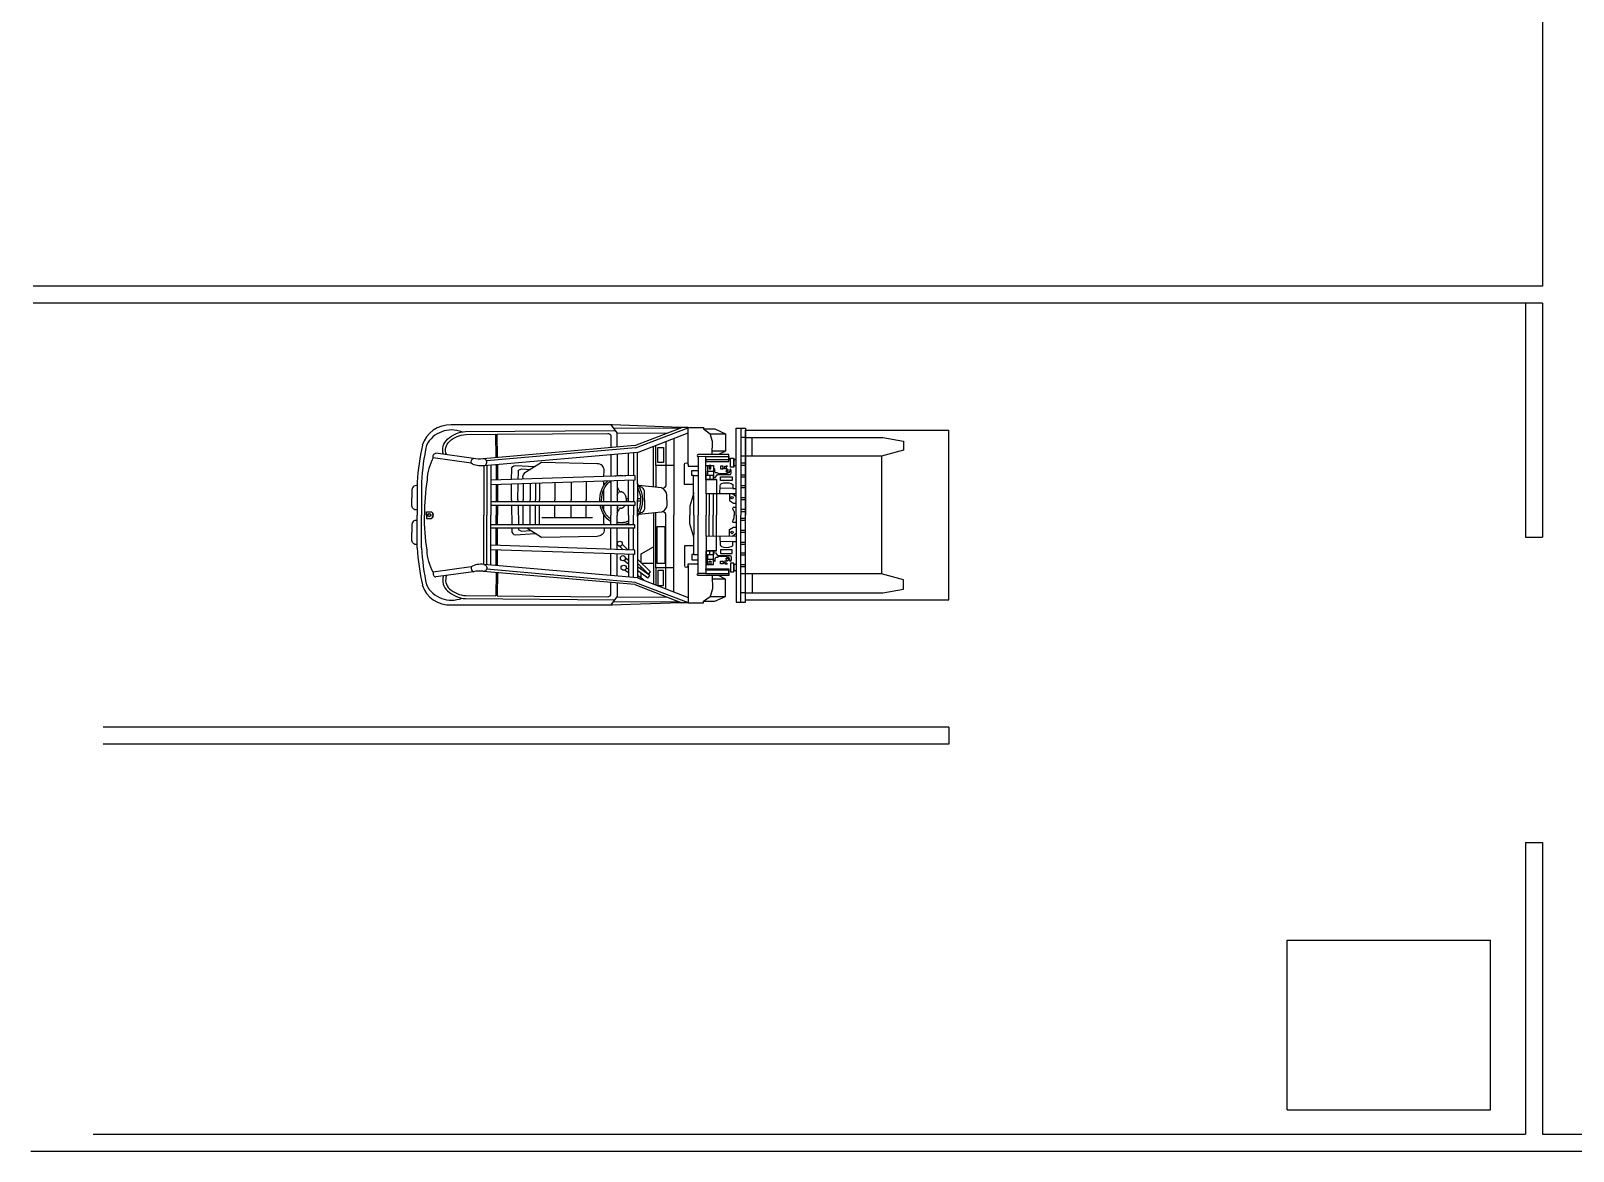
# Model space of a CAD drawing. Header units: millimetres. Extents: x -9564 to 18143, y -28921 to 24346.
# Drawn here: x -3 to 9093, y 3990 to 10595 of the extents above; entities that cross this region are included whole.
import ezdxf

# ---------------------------------------------------------------- set-up
doc = ezdxf.new("R2010")
doc.units = ezdxf.units.MM
doc.header["$LTSCALE"] = 100
doc.layers.add('Maquinas', color=200, linetype='Continuous')
doc.layers.add('MUROS', color=7, linetype='Continuous')

# ---------------------------------------------------------------- blocks, each defined once
blk = doc.blocks.new('vh34-3')
for p, q in [((2.613, 8.747), (2.675, 8.747)), ((2.675, 8.747), (3.212, 8.766)), ((3.199, 8.766), (4.452, 8.766)), ((2.785, 8.639), (2.785, 8.057)), ((2.882, 8.05), (2.882, 8.601)), ((2.92, 8.524), (2.904, 8.508)), ((2.904, 8.508), (3.007, 8.408)), ((2.925, 8.555), (2.911, 8.536)), ((2.911, 8.536), (3.007, 8.467)), ((2.957, 8.572), (3.007, 8.536)), ((3.007, 8.311), (3.007, 8.553)), ((3.007, 8.553), (4.2, 8.45)), ((3.026, 8.606), (4.204, 8.504)), ((2.864, 8.475), (2.864, 8.048)), ((3.075, 8.487), (3.093, 8.475)), ((3.075, 8.418), (3.099, 8.401)), ((4.145, 8.455), (4.145, 8.066)), ((4.2, 8.45), (4.2, 8.066)), ((3.007, 8.076), (3.007, 8.319)), ((3.027, 8.373), (4.145, 8.336)), ((3.027, 8.338), (4.145, 8.301)), ((3.081, 8.336), (3.126, 8.292)), ((4.685, 8.321), (4.685, 8.066)), ((4.718, 8.321), (4.718, 8.066)), ((2.82, 8.044), (2.995, 8.062)), ((3.164, 8.05), (3.143, 8.012)), ((4.145, 7.678), (4.145, 8.066)), ((4.2, 7.683), (4.2, 8.066)), ((4.685, 7.811), (4.685, 8.066)), ((4.718, 7.811), (4.718, 8.066)), ((2.982, 7.958), (3.007, 7.958)), ((2.982, 7.94), (3.007, 7.94)), ((3.075, 7.958), (3.094, 7.958)), ((3.075, 7.94), (3.094, 7.94)), ((3.164, 8.017), (3.156, 8.001)), ((2.785, 7.493), (2.785, 7.841)), ((2.82, 7.854), (2.995, 7.836)), ((2.864, 7.68), (2.864, 7.85)), ((2.882, 7.848), (2.882, 7.531)), ((3.007, 7.822), (3.007, 7.579)), ((3.027, 7.795), (4.145, 7.831)), ((3.027, 7.759), (4.145, 7.796)), ((3.164, 7.848), (3.143, 7.887)), ((3.164, 7.882), (3.156, 7.897)), ((3.007, 7.579), (4.2, 7.683)), ((3.026, 7.527), (4.204, 7.629)), ((2.613, 7.385), (2.675, 7.385)), ((2.675, 7.385), (3.199, 7.366)), ((3.199, 7.366), (4.452, 7.366))]:
    blk.add_line(p, q)
for points in [[(2.613, 8.458), (2.613, 8.747), (2.493, 8.747), (2.493, 8.736), (2.404, 8.736), (2.321, 8.699), (2.321, 8.563), (2.376, 8.535), (2.535, 8.535, -1), (2.535, 8.52, -0.574726)], [(4.514, 8.539, 0.29175), (4.481, 8.655, 0.172494), (4.341, 8.715), (3.181, 8.724)], [(4.096, 8.694), (3.237, 8.701, 0.416428), (3.212, 8.676), (3.212, 8.59)], [(4.489, 8.536, 0.325316), (4.466, 8.638, 0.172084), (4.34, 8.692), (4.105, 8.694)], [(4.2, 8.45, 0.174403), (4.298, 8.469), (4.592, 8.51)], [(4.208, 8.503, 0.103685), (4.28, 8.506), (4.572, 8.547)], [(4.592, 8.51, 0.47269), (4.572, 8.547, -10.017512)], [(4.592, 8.51, -0.128393), (4.64, 8.339, -0.039515), (4.661, 8.066, 1.638148)], [(2.569, 8.304), (2.641, 8.304), (2.641, 8.458, 1), (2.613, 8.458), (2.613, 8.446), (2.535, 8.446)], [(4.2, 8.45, -1.046942), (4.208, 8.503, -0.119337)], [(4.298, 8.469, 0.327359), (4.28, 8.506, 0.327359)], [(2.366, 8.232), (2.364, 8.294, 0.300444), (2.353, 8.31, 0.188214), (2.279, 8.31, 0.040172), (2.264, 8.303), (2.264, 8.272), (2.239, 8.272)], [(4.718, 8.295, -0.533883), (4.758, 8.254), (4.758, 8.201)], [(3.265, 8.169), (3.265, 8.178, -0.427925), (3.318, 8.232), (3.752, 8.241), (3.865, 8.169)], [(3.983, 8.169), (3.983, 8.188, 0.402829), (3.954, 8.219), (3.8, 8.21)], [(4.718, 8.108, 0.533883), (4.758, 8.148), (4.758, 8.201)], [(2.239, 8.125), (2.257, 8.125, -0.662965), (2.265, 8.111, 0.074694), (2.254, 8.086), (2.254, 8.066)], [(2.239, 8.007), (2.257, 8.007, 0.662965), (2.265, 8.021, -0.074694), (2.254, 8.047), (2.254, 8.066)], [(2.777, 7.949), (2.777, 7.986, -0.290128), (2.819, 8.044, -0.108405)], [(2.951, 7.949), (2.951, 8.009, -0.246201), (2.97, 8.045, -0.051997), (2.999, 8.062, -0.051997)], [(4.592, 7.622, 0.128393), (4.64, 7.793, 0.039515), (4.661, 8.066, -1.638148)], [(4.605, 8.092, 0.436819), (4.605, 8.041, 1.028628)], [(4.605, 8.041, -0.436819), (4.605, 8.092, -1.028628)], [(4.646, 8.066), (4.646, 8.092), (4.605, 8.092, 0.230937), (4.605, 8.092, -1.427369)], [(4.646, 8.066), (4.646, 8.092), (4.605, 8.092, 0.230937), (4.605, 8.092, -1.427369)], [(4.646, 8.066), (4.646, 8.041), (4.605, 8.041, -0.230937), (4.605, 8.041, 1.427369)], [(4.646, 8.066), (4.646, 8.041), (4.605, 8.041, -0.230937), (4.605, 8.041, 1.427369)], [(2.777, 7.949), (2.777, 7.912, 0.293847), (2.82, 7.854, 0.108405)], [(2.951, 7.949), (2.951, 7.889, 0.246201), (2.97, 7.853, 0.05245), (2.999, 7.836, 0.05245)], [(4.718, 8.025, -0.533883), (4.758, 7.985), (4.758, 7.931)], [(4.718, 7.838, 0.533883), (4.758, 7.878), (4.758, 7.931)], [(2.366, 7.901), (2.364, 7.839, -0.300444), (2.353, 7.822, -0.188214), (2.279, 7.822, -0.040172), (2.264, 7.829), (2.264, 7.861), (2.239, 7.861)], [(2.569, 7.828), (2.641, 7.828), (2.641, 7.674, -1), (2.613, 7.674), (2.613, 7.686), (2.535, 7.686)], [(3.984, 7.791), (3.983, 7.71, -0.402829), (3.954, 7.68), (3.8, 7.688)], [(2.613, 7.674), (2.613, 7.385), (2.493, 7.385), (2.493, 7.397), (2.404, 7.397), (2.321, 7.434), (2.321, 7.569), (2.376, 7.597), (2.535, 7.597, 1), (2.535, 7.613, 0.574726)], [(3.267, 7.767), (3.265, 7.72, 0.427925), (3.318, 7.667), (3.752, 7.657), (3.867, 7.731, 0.455962), (3.895, 7.788)], [(4.2, 7.683, 1.046942), (4.208, 7.629, 0.119337)], [(4.2, 7.683, -0.174403), (4.298, 7.664), (4.592, 7.622)], [(4.514, 7.593, -0.29175), (4.481, 7.477, -0.172494), (4.341, 7.417), (3.181, 7.409)], [(4.489, 7.597, -0.325316), (4.466, 7.494, -0.172084), (4.34, 7.44), (4.105, 7.438)], [(4.208, 7.629, -0.103685), (4.28, 7.626), (4.572, 7.585)], [(4.298, 7.664, -0.327359), (4.28, 7.626, -0.327359)], [(4.592, 7.622, -0.47269), (4.572, 7.585, 10.017512)], [(4.096, 7.438), (3.237, 7.432, -0.416428), (3.212, 7.456), (3.212, 7.543)]]:
    blk.add_lwpolyline(points, format="xyb")
for points in [[(3.026, 8.606), (2.662, 8.747)], [(3.212, 8.766), (3.164, 8.701)], [(2.166, 8.67), (1.099, 8.67), (0.939, 8.641), (0.939, 8.57)], [(2.115, 8.523), (2.115, 8.67)], [(2.203, 8.742), (2.166, 8.742), (2.166, 8.066)], [(2.166, 8.67), (2.203, 8.67)], [(2.239, 8.066), (2.239, 8.742), (2.203, 8.742), (2.203, 8.066)], [(2.425, 8.535), (2.424, 8.638), (2.442, 8.699), (2.321, 8.699)], [(2.493, 8.736), (2.442, 8.699)], [(3.021, 8.589), (2.613, 8.744)], [(3.007, 8.553), (2.613, 8.706)], [(2.675, 8.742), (3.192, 8.74)], [(2.723, 8.663), (2.723, 8.066)], [(3.164, 8.701), (2.773, 8.704)], [(3.164, 8.594), (3.164, 8.701)], [(4.094, 8.513), (4.096, 8.694)], [(4.104, 8.513), (4.105, 8.694)], [(4.104, 8.513), (4.105, 8.694)], [(0.939, 8.57), (1.111, 8.523), (1.111, 8.523)], [(1.111, 8.523), (2.166, 8.523)], [(2.166, 8.523), (2.203, 8.523)], [(2.475, 8.52), (2.295, 8.52), (2.295, 8.535), (2.376, 8.535)], [(2.321, 8.563), (2.425, 8.563)], [(2.473, 8.231), (2.475, 8.52), (2.535, 8.52), (2.535, 8.066)], [(2.723, 8.475), (2.864, 8.475), (2.864, 8.608)], [(2.92, 8.524), (3.007, 8.44)], [(2.925, 8.555), (3.007, 8.496)], [(2.978, 8.564), (2.978, 8.516)], [(3.021, 8.589), (4.177, 8.486)], [(3.038, 8.55), (3.038, 8.373)], [(3.075, 8.371), (3.075, 8.547)], [(3.075, 8.516), (3.107, 8.493)], [(3.164, 8.539), (3.164, 8.369)], [(3.212, 8.535), (3.212, 8.367)], [(2.166, 8.469), (2.203, 8.469)], [(2.166, 8.452), (2.203, 8.452)], [(2.239, 8.449), (2.258, 8.449), (2.258, 8.497), (2.239, 8.497)], [(2.415, 8.358), (2.4, 8.359), (2.384, 8.381), (2.283, 8.381), (2.279, 8.392), (2.279, 8.415), (2.285, 8.427)], [(2.285, 8.427), (2.294, 8.395), (2.309, 8.395), (2.315, 8.387), (2.372, 8.387), (2.386, 8.396), (2.398, 8.396), (2.406, 8.403), (2.406, 8.427), (2.415, 8.419)], [(2.302, 8.401), (2.302, 8.418), (2.308, 8.423), (2.32, 8.404), (2.302, 8.401)], [(2.344, 8.424), (2.326, 8.437), (2.326, 8.446), (2.307, 8.446), (2.316, 8.446), (2.316, 8.425), (2.331, 8.425)], [(2.344, 8.424), (2.34, 8.446), (2.362, 8.446), (2.362, 8.424), (2.344, 8.424)], [(2.57, 8.372), (2.584, 8.372), (2.584, 8.413), (2.535, 8.413)], [(2.882, 8.443), (2.971, 8.443)], [(2.978, 8.436), (2.978, 8.367), (2.882, 8.314)], [(2.978, 8.488), (2.978, 8.468)], [(3.075, 8.447), (3.112, 8.42)], [(4.094, 8.458), (4.094, 8.338)], [(4.104, 8.458), (4.104, 8.338)], [(4.104, 8.458), (4.104, 8.338)], [(4.176, 8.452), (4.176, 8.066)], [(2.166, 8.378), (2.203, 8.378)], [(2.166, 8.362), (2.203, 8.362)], [(2.166, 8.295), (2.203, 8.295)], [(2.166, 8.279), (2.203, 8.279)], [(2.264, 8.272), (2.365, 8.275)], [(2.391, 8.343), (2.391, 8.066)], [(2.569, 8.066), (2.57, 8.372), (2.535, 8.372)], [(3.027, 8.373), (3.027, 8.338)], [(3.038, 8.337), (3.038, 8.169)], [(3.075, 8.374), (3.078, 8.371)], [(3.075, 8.169), (3.075, 8.336)], [(3.116, 8.335), (3.142, 8.309)], [(3.164, 8.333), (3.164, 8.169)], [(3.212, 8.332), (3.212, 8.169)], [(4.094, 8.302), (4.094, 8.169)], [(4.104, 8.302), (4.104, 8.169)], [(4.104, 8.302), (4.104, 8.169)], [(2.166, 8.202), (2.203, 8.202)], [(2.166, 8.185), (2.203, 8.185)], [(2.239, 8.233), (2.473, 8.231), (2.473, 8.066)], [(2.239, 8.208), (2.268, 8.233)], [(2.292, 8.232), (2.292, 8.179), (2.261, 8.159), (2.239, 8.159)], [(2.417, 8.231), (2.417, 8.066)], [(2.45, 8.231), (2.45, 8.066)], [(2.569, 8.239), (2.598, 8.134), (2.598, 8.066)], [(3.027, 8.169), (4.145, 8.169)], [(3.027, 8.169), (3.027, 8.141)], [(3.93, 8.169), (3.929, 8.18), (3.904, 8.19), (3.837, 8.186)], [(2.166, 8.108), (2.203, 8.108)], [(2.166, 8.092), (2.203, 8.092)], [(2.203, 7.39), (2.166, 7.39), (2.166, 8.066)], [(2.166, 8.04), (2.203, 8.04)], [(2.239, 8.066), (2.239, 7.39), (2.203, 7.39), (2.203, 8.066)], [(2.239, 7.9), (2.473, 7.901), (2.473, 8.066)], [(2.391, 7.79), (2.391, 8.066)], [(2.417, 7.901), (2.417, 8.066)], [(2.45, 7.901), (2.45, 8.066)], [(2.473, 7.901), (2.475, 7.612), (2.535, 7.613), (2.535, 8.066)], [(2.569, 8.066), (2.57, 7.76), (2.535, 7.76)], [(2.569, 7.893), (2.598, 7.998), (2.598, 8.066)], [(2.723, 7.469), (2.723, 8.066)], [(3.007, 8.076), (3.007, 7.949)], [(3.027, 8.141), (4.145, 8.141)], [(3.038, 8.141), (3.038, 8.066)], [(3.038, 7.991), (3.038, 8.066)], [(3.075, 8.113), (3.075, 8.141)], [(3.075, 8.066), (3.075, 8.113)], [(3.075, 8.066), (3.075, 7.991)], [(3.164, 8.141), (3.164, 8.066)], [(3.164, 7.991), (3.164, 8.066)], [(3.212, 8.141), (3.212, 8.066)], [(3.212, 7.991), (3.212, 8.066)], [(3.267, 8.131), (3.266, 8.141)], [(3.267, 8.131), (3.267, 8.063)], [(3.267, 8.032), (3.267, 7.991)], [(3.355, 8.088), (3.749, 8.088)], [(3.404, 8.091), (3.404, 7.991)], [(3.521, 8.088), (3.521, 7.991)], [(3.647, 8.088), (3.647, 7.991)], [(3.767, 8.141), (3.767, 7.991)], [(3.799, 8.141), (3.799, 7.991)], [(3.84, 8.141), (3.84, 7.991)], [(3.895, 8.141), (3.895, 7.991)], [(3.934, 7.991), (3.931, 8.141)], [(3.984, 7.991), (3.983, 8.141)], [(4.094, 8.141), (4.094, 8.066)], [(4.094, 7.991), (4.094, 8.066)], [(4.104, 8.141), (4.104, 8.066)], [(4.104, 8.141), (4.104, 8.066)], [(4.104, 7.991), (4.104, 8.066)], [(4.104, 7.991), (4.104, 8.066)], [(4.176, 7.681), (4.176, 8.066)], [(2.166, 8.024), (2.203, 8.024)], [(2.166, 7.947), (2.203, 7.947)], [(2.166, 7.931), (2.203, 7.931)], [(2.292, 7.9), (2.292, 7.953), (2.261, 7.973), (2.239, 7.973)], [(2.239, 7.925), (2.268, 7.9)], [(3.007, 7.822), (3.007, 7.949)], [(3.027, 7.991), (4.145, 7.991)], [(3.027, 7.964), (3.027, 7.991)], [(3.027, 7.964), (4.145, 7.964)], [(3.038, 7.795), (3.038, 7.964)], [(3.075, 7.964), (3.075, 7.796)], [(3.164, 7.799), (3.164, 7.964)], [(3.212, 7.801), (3.212, 7.964)], [(3.267, 7.964), (3.267, 7.866)], [(3.404, 7.964), (3.404, 7.949)], [(3.404, 7.807), (3.404, 7.949)], [(3.521, 7.964), (3.521, 7.949)], [(3.521, 7.811), (3.521, 7.949)], [(3.647, 7.964), (3.647, 7.949)], [(3.647, 7.815), (3.647, 7.949)], [(3.767, 7.964), (3.767, 7.949)], [(3.767, 7.819), (3.767, 7.949)], [(3.799, 7.964), (3.799, 7.949)], [(3.799, 7.82), (3.799, 7.949)], [(3.84, 7.964), (3.84, 7.949)], [(3.84, 7.821), (3.84, 7.949)], [(3.895, 7.964), (3.895, 7.949)], [(3.895, 7.823), (3.895, 7.949)], [(3.935, 7.949), (3.932, 7.824)], [(3.935, 7.949), (3.935, 7.964)], [(3.984, 7.949), (3.984, 7.964)], [(3.984, 7.949), (3.984, 7.826)], [(4.094, 7.83), (4.094, 7.964)], [(4.104, 7.83), (4.104, 7.964)], [(4.104, 7.83), (4.104, 7.964)], [(2.166, 7.854), (2.203, 7.854)], [(2.166, 7.838), (2.203, 7.838)], [(2.264, 7.861), (2.365, 7.857)], [(3.027, 7.759), (3.027, 7.795)], [(3.267, 7.834), (3.267, 7.802)], [(3.932, 7.789), (3.931, 7.738), (3.929, 7.718), (3.904, 7.708), (3.837, 7.712)], [(4.094, 7.674), (4.094, 7.795)], [(4.104, 7.674), (4.104, 7.795)], [(4.104, 7.674), (4.104, 7.795)], [(2.166, 7.771), (2.203, 7.771)], [(2.166, 7.755), (2.203, 7.755)], [(2.166, 7.68), (2.203, 7.68)], [(2.239, 7.683), (2.258, 7.683), (2.258, 7.635), (2.239, 7.635)], [(2.415, 7.774), (2.4, 7.773), (2.384, 7.752), (2.283, 7.752), (2.279, 7.741), (2.279, 7.718), (2.285, 7.706)], [(2.285, 7.706), (2.294, 7.737), (2.309, 7.737), (2.315, 7.745), (2.372, 7.745), (2.386, 7.737), (2.398, 7.737), (2.406, 7.73), (2.406, 7.706), (2.415, 7.714)], [(2.302, 7.731), (2.302, 7.715), (2.308, 7.709), (2.32, 7.729), (2.302, 7.731)], [(2.344, 7.708), (2.326, 7.695), (2.326, 7.686), (2.307, 7.686), (2.316, 7.686), (2.316, 7.707), (2.331, 7.707)], [(2.344, 7.708), (2.34, 7.686), (2.362, 7.686), (2.362, 7.708), (2.344, 7.708)], [(2.57, 7.76), (2.584, 7.76), (2.584, 7.719), (2.535, 7.719)], [(2.723, 7.68), (2.864, 7.68), (2.864, 7.524)], [(3.038, 7.582), (3.038, 7.76)], [(3.075, 7.761), (3.075, 7.585)], [(3.164, 7.593), (3.164, 7.764)], [(3.212, 7.597), (3.212, 7.765)], [(0.939, 7.562), (1.111, 7.609), (1.111, 7.609)], [(2.166, 7.463), (1.099, 7.463), (0.939, 7.491), (0.939, 7.562)], [(1.111, 7.609), (2.166, 7.609)], [(2.115, 7.609), (2.115, 7.463)], [(2.166, 7.664), (2.203, 7.664)], [(2.166, 7.609), (2.203, 7.609)], [(2.475, 7.612), (2.295, 7.612), (2.295, 7.597), (2.376, 7.597)], [(2.425, 7.597), (2.424, 7.495), (2.442, 7.434), (2.321, 7.434)], [(2.321, 7.569), (2.425, 7.569)], [(3.007, 7.58), (2.613, 7.427)], [(3.021, 7.543), (4.177, 7.646)], [(4.094, 7.62), (4.096, 7.438)], [(4.104, 7.62), (4.105, 7.438)], [(4.104, 7.62), (4.105, 7.438)], [(2.166, 7.463), (2.203, 7.463)], [(2.493, 7.397), (2.442, 7.434)], [(3.021, 7.543), (2.613, 7.388)], [(3.026, 7.527), (2.662, 7.385)], [(3.164, 7.431), (2.773, 7.428)], [(3.164, 7.539), (3.164, 7.431)], [(3.212, 7.366), (3.164, 7.431)], [(2.675, 7.39), (3.192, 7.393)]]:
    blk.add_lwpolyline(points)
for points in [[(2.258, 8.439), (2.284, 8.439), (2.284, 8.508), (2.258, 8.508)], [(2.295, 8.52), (2.295, 8.52), (2.295, 8.495), (2.295, 8.495)], [(2.803, 8.497), (2.848, 8.497), (2.848, 8.612), (2.803, 8.612)], [(2.295, 8.495), (2.475, 8.495), (2.475, 8.483), (2.295, 8.483)], [(2.415, 8.343), (2.474, 8.343), (2.475, 8.45), (2.415, 8.45)], [(2.415, 8.374), (2.463, 8.374), (2.463, 8.408), (2.415, 8.408)], [(2.436, 8.45), (2.45, 8.45), (2.45, 8.425), (2.436, 8.425)], [(2.463, 8.374), (2.474, 8.374), (2.475, 8.45), (2.463, 8.45)], [(2.852, 8.154), (2.794, 8.154), (2.794, 8.442), (2.852, 8.442)], [(2.269, 8.336), (2.362, 8.336), (2.362, 8.364), (2.269, 8.364)], [(2.391, 8.343), (2.474, 8.343), (2.474, 8.343), (2.391, 8.343)], [(2.445, 8.343), (2.415, 8.343), (2.415, 8.374), (2.445, 8.374)], [(2.269, 7.797), (2.362, 7.797), (2.362, 7.768), (2.269, 7.768)], [(2.391, 7.79), (2.474, 7.79), (2.474, 7.79), (2.391, 7.79)], [(2.415, 7.79), (2.474, 7.79), (2.475, 7.682), (2.415, 7.682)], [(2.445, 7.79), (2.415, 7.79), (2.415, 7.759), (2.445, 7.759)], [(2.258, 7.694), (2.284, 7.694), (2.284, 7.625), (2.258, 7.625)], [(2.415, 7.759), (2.463, 7.759), (2.463, 7.724), (2.415, 7.724)], [(2.436, 7.682), (2.45, 7.682), (2.45, 7.707), (2.436, 7.707)], [(2.463, 7.759), (2.474, 7.759), (2.475, 7.682), (2.463, 7.682)], [(2.295, 7.637), (2.475, 7.637), (2.475, 7.65), (2.295, 7.65)], [(2.295, 7.612), (2.295, 7.612), (2.295, 7.637), (2.295, 7.637)], [(2.803, 7.657), (2.848, 7.657), (2.848, 7.542), (2.803, 7.542)]]:
    blk.add_lwpolyline(points, close=True)
for centre, radius in [((3.113, 8.475), 0.0199), ((3.119, 8.401), 0.0199), ((3.144, 8.289), 0.0199), ((2.271, 8.201), 0.0096), ((4.624, 8.067), 0.0124), ((4.624, 8.066), 0.0124), ((2.271, 7.931), 0.0096)]:
    blk.add_circle(centre, radius)
for centre, radius, start, end in [((4.47, 8.546), 0.217, 16.8228, 94.7214), ((4.45, 8.506), 0.221, 27.7071, 111.5721), ((2.921, 8.221), 1.766, 3.2449, 12.684), ((2.954, 8.221), 1.766, 3.2449, 12.684), ((2.811, 8.071), 0.029, 208.7885, 287.9214), ((2.994, 8.076), 0.0137, 275.9932, 2.7645), ((3.218, 8.065), 0.0223, 43.3704, 105.2353), ((2.811, 7.827), 0.029, 72.0786, 151.2115), ((2.994, 7.822), 0.0137, 357.2355, 84.0068), ((3.218, 7.833), 0.0223, 254.7647, 316.6296), ((2.921, 7.911), 1.766, 347.316, 356.7551), ((2.954, 7.911), 1.766, 347.316, 356.7551), ((4.45, 7.626), 0.221, 248.4279, 332.2929), ((4.463, 7.592), 0.226, 267.3345, 342.4032)]:
    blk.add_arc(centre, radius, start, end)
at = {"extrusion": (0, 0, -1)}
for start_param, end_param in [(4.002871, 5.429485), (5.933059, 6.477468), (6.782071, 7.636379), (1.498188, 2.447844), (2.863459, 3.368597)]:
    blk.add_ellipse((3.133, 7.949), major_axis=(-0.001, 0.192), ratio=0.864838, start_param=start_param, end_param=end_param, dxfattribs=at)
for points, knots in [([(3.007, 7.851), (2.997, 7.869), (2.99, 7.888), (2.981, 7.932), (2.981, 7.955), (2.987, 8), (2.994, 8.022), (3.005, 8.044), (3.006, 8.046), (3.007, 8.047)], [4.134727, 4.134727, 4.134727, 4.134727, 4.490115, 4.490115, 4.875957, 4.875957, 5.261799, 5.261799, 5.297677, 5.297677, 5.297677, 5.297677]), ([(3.075, 8.113), (3.082, 8.116), (3.089, 8.119), (3.108, 8.124), (3.12, 8.126), (3.132, 8.126), (3.143, 8.126), (3.154, 8.125), (3.164, 8.122)], [5.8903196, 5.8903196, 5.8903196, 5.8903196, 6.0334828, 6.0334828, 6.2831853, 6.2831853, 6.2831853, 6.5002186, 6.5002186, 6.5002186, 6.5002186]), ([(3.234, 8.08), (3.244, 8.07), (3.253, 8.057), (3.269, 8.027), (3.276, 8.01), (3.28, 7.991)], [0.744119, 0.744119, 0.744119, 0.744119, 1.017537, 1.017537, 1.3365223, 1.3365223, 1.3365223, 1.3365223]), ([(3.143, 7.886), (3.142, 7.886), (3.14, 7.885), (3.137, 7.884), (3.136, 7.884), (3.133, 7.884), (3.132, 7.884), (3.13, 7.884), (3.128, 7.884), (3.125, 7.885), (3.123, 7.886), (3.12, 7.888), (3.118, 7.89), (3.113, 7.894), (3.11, 7.898), (3.105, 7.905), (3.103, 7.908), (3.1, 7.915), (3.098, 7.919), (3.096, 7.929), (3.094, 7.935), (3.093, 7.947), (3.093, 7.953), (3.094, 7.961), (3.094, 7.962), (3.095, 7.964)], [2.708089, 2.708089, 2.708089, 2.708089, 2.870193, 2.870193, 3.064182, 3.064182, 3.25817, 3.25817, 3.446668, 3.446668, 3.635165, 3.635165, 3.812718, 3.812718, 4.053091, 4.053091, 4.221295, 4.221295, 4.389499, 4.389499, 4.613436, 4.613436, 4.837373, 4.837373, 4.891167, 4.891167, 4.891167, 4.891167]), ([(3.104, 7.991), (3.105, 7.993), (3.106, 7.995), (3.11, 8.001), (3.113, 8.004), (3.119, 8.009), (3.121, 8.011), (3.126, 8.013), (3.128, 8.014), (3.131, 8.014), (3.132, 8.015), (3.133, 8.015), (3.134, 8.015), (3.136, 8.014), (3.138, 8.014), (3.14, 8.013), (3.142, 8.012), (3.142, 8.012), (3.143, 8.012)], [5.279644, 5.279644, 5.279644, 5.279644, 5.380862, 5.380862, 5.629645, 5.629645, 5.878427, 5.878427, 6.12721, 6.12721, 6.283185, 6.283185, 6.283185, 6.507749, 6.507749, 6.644104, 6.644104, 6.729187, 6.729187, 6.729187, 6.729187]), ([(3.156, 8.001), (3.158, 7.998), (3.16, 7.996), (3.162, 7.992), (3.162, 7.992), (3.162, 7.991)], [7.0973812, 7.0973812, 7.0973812, 7.0973812, 7.2671634, 7.2671634, 7.28996, 7.28996, 7.28996, 7.28996]), ([(3.164, 7.911), (3.164, 7.91), (3.164, 7.91), (3.162, 7.905), (3.16, 7.902), (3.157, 7.899), (3.156, 7.898), (3.156, 7.897)], [2.0690705, 2.0690705, 2.0690705, 2.0690705, 2.1042991, 2.1042991, 2.280072, 2.280072, 2.3350386, 2.3350386, 2.3350386, 2.3350386]), ([(3.284, 7.964), (3.285, 7.946), (3.284, 7.928), (3.276, 7.888), (3.268, 7.867), (3.246, 7.829), (3.234, 7.818), (3.233, 7.817)], [1.492567, 1.492567, 1.492567, 1.492567, 1.789221, 1.789221, 2.175063, 2.175063, 2.559793, 2.559793, 2.559793, 2.559793])]:
    blk.add_open_spline(points, degree=3, knots=knots)

msp = doc.modelspace()

# ---------------------------------------------------------------- linework, layer by layer
for p, q in [((8911.4, 17774.3), (8911.4, 9090.4)), ((8911.4, 4090.4), (17823.8, 4090.4)), ((8811.4, 3990.4), (18142.6, 3990.4))]:
    msp.add_line(p, q)
at = {"layer": 'Maquinas'}
for p, q in [((4212.8, 7740.4), (4212.8, 8240.4)), ((4212.8, 8240.4), (5411.4, 8240.4)), ((5411.4, 7740.4), (5411.4, 8240.4)), ((4212.8, 7240.4), (4212.8, 7740.4)), ((5411.4, 7240.4), (5411.4, 7740.4)), ((4212.8, 7240.4), (5411.4, 7240.4)), ((7407.2, 4733.6), (7407.2, 5233.6)), ((7407.2, 5233.6), (8605.8, 5233.6)), ((8605.8, 4733.6), (8605.8, 5233.6)), ((7407.2, 4233.6), (7407.2, 4733.6)), ((8605.8, 4233.6), (8605.8, 4733.6)), ((7407.2, 4233.6), (8605.8, 4233.6))]:
    msp.add_line(p, q, dxfattribs=at)
at = {"layer": 'MUROS'}
for p, q in [((8911.4, 9090.4), (10.9, 9090.4)), ((8911.4, 8990.4), (10.9, 8990.4)), ((8811.4, 8990.4), (8811.4, 7610.3)), ((8911.4, 8990.4), (8911.4, 7610.3)), ((5013.6, 8087.3), (5013.6, 7393.5)), ((8811.4, 7610.3), (8911.4, 7610.3)), ((5411.4, 6490.4), (423.3, 6490.4)), ((5411.4, 6490.4), (5411.4, 6390.4)), ((5411.4, 6390.4), (423.3, 6390.4)), ((8811.4, 5810.3), (8911.4, 5810.3)), ((8811.4, 5810.3), (8811.4, 4090.4)), ((8911.4, 5810.3), (8911.4, 4090.4)), ((365.1, 4090.4), (8811.4, 4090.4)), ((-2.6, 3990.4), (8811.4, 3990.4))]:
    msp.add_line(p, q, dxfattribs=at)

# ---------------------------------------------------------------- block references
at = {"xscale": 759.1164660799242, "yscale": 759.1164660799242, "zscale": 759.1164660799242, "rotation": 180}
msp.add_blockref('vh34-3', (5856.7, 13863.6), dxfattribs=at)

doc.saveas('drawing.dxf')
